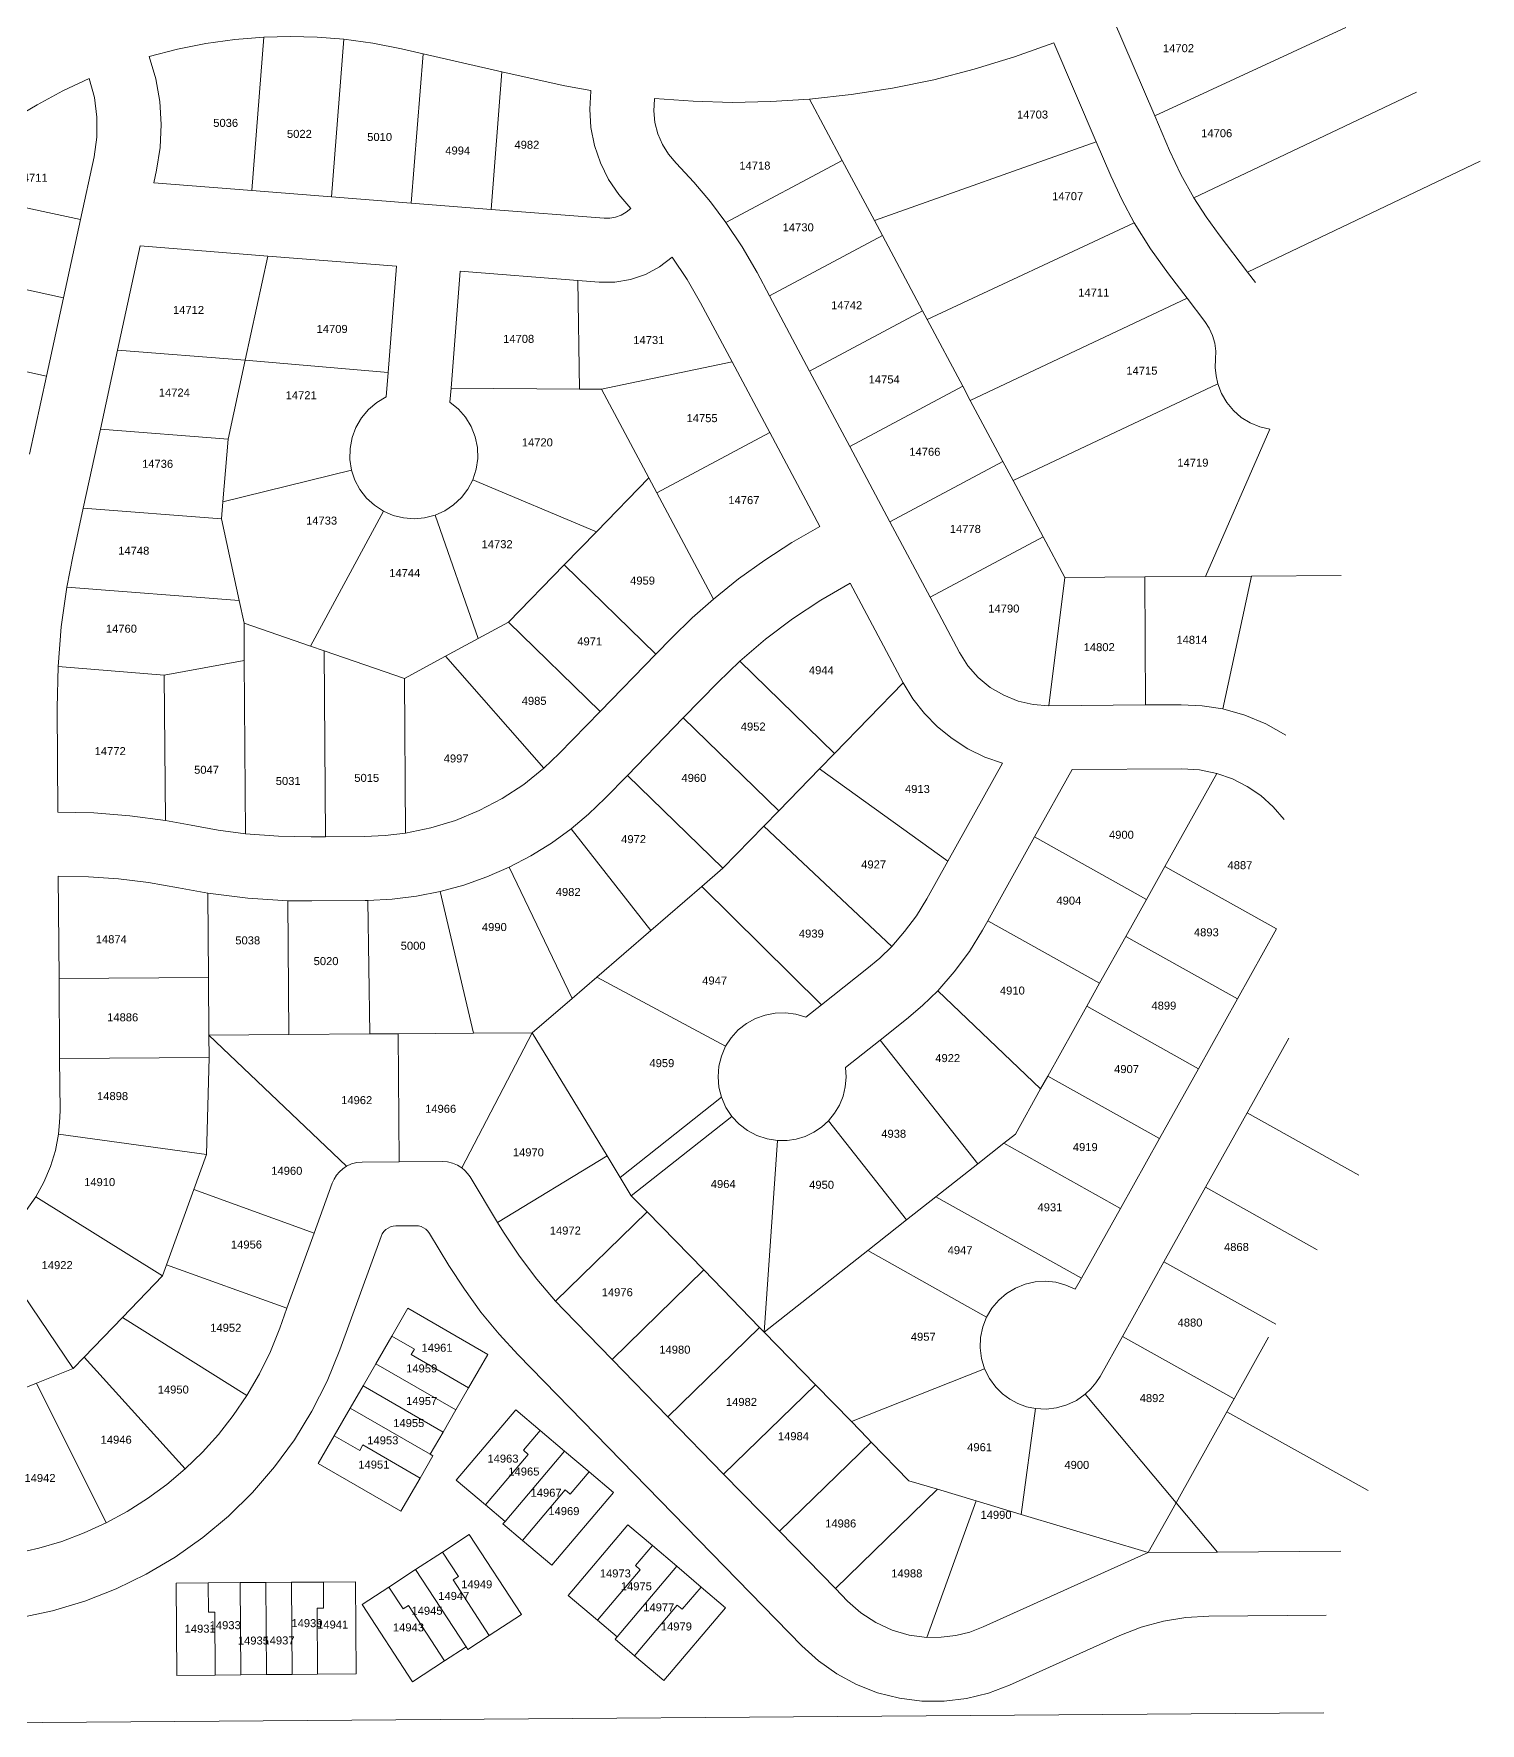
# Model space of a CAD drawing. Header units: feet. Extents: x 865220 to 2843432, y -2240498 to 970288.
# Drawn here: x 2841310 to 2842665, y 960609 to 962192 of the extents above; entities that cross this region are included whole.
import ezdxf
from ezdxf.enums import TextEntityAlignment as Align

# ---------------------------------------------------------------- set-up
doc = ezdxf.new("R2010")
doc.units = ezdxf.units.FT
doc.header["$LTSCALE"] = 0.015
doc.header["$MEASUREMENT"] = 0
doc.layers.add('Dakota County Addresses', color=7, linetype='Continuous')
doc.layers.add('Dakota County Parcels', color=7, linetype='Continuous')
doc.styles.add('Dimensions 100', font='arial.ttf')

# ---------------------------------------------------------------- blocks, each defined once
blk = doc.blocks.new('ACMAP_ANN_TEMPLATE_Dakota County Addresses')
at = {"layer": 'Dakota County Addresses', "style": 'Dimensions 100'}
blk.add_attdef('DakotaCountyAddress', text='', height=50, dxfattribs=at).set_placement((0, 0), align=Align.CENTER)

msp = doc.modelspace()

# ---------------------------------------------------------------- linework, layer by layer
at = {"layer": 'Dakota County Parcels', "lineweight": 5, "ltscale": 100}
for p, q in [((2842320.8, 962207.2), (2842360.3, 962115.3)), ((2841514.1, 962045.2), (2841525.4, 962188.9)), ((2841588.8, 962039.3), (2841600.4, 962186.9)), ((2842265.7, 962183.6), (2842305.5, 962090.8)), ((2842360.3, 962115.3), (2842539.3, 962198)), ((2841654.3, 962177.9), (2841674.6, 962173.2)), ((2841663.6, 962033.4), (2841674.6, 962173.2)), ((2841674.6, 962173.2), (2841748.5, 962156.4)), ((2841738.3, 962027.5), (2841748.5, 962156.4)), ((2841748.5, 962156.4), (2841783.4, 962148.5)), ((2841831.9, 962138.9), (2841831.9, 962138.4)), ((2842397, 962038.2), (2842605.7, 962137.3)), ((2841255.5, 962091.9), (2841313, 962125.4)), ((2841891.4, 962131.3), (2841891.4, 962130.8)), ((2842036.9, 962130.8), (2842067.5, 962073.4)), ((2842360.3, 962115.3), (2842374.3, 962082.7)), ((2842097.6, 962017), (2842305.5, 962090.8)), ((2842305.5, 962090.8), (2842319.1, 962059)), ((2841353.5, 962017.9), (2841366.3, 962076.8)), ((2841958.5, 962015.3), (2842067.5, 962073.4)), ((2842067.5, 962073.4), (2842097.6, 962017)), ((2842447.4, 961968.7), (2842665.4, 962072.6)), ((2841422.3, 962052.4), (2841424.9, 962064.1)), ((2841206.9, 962049.7), (2841353.5, 962017.9)), ((2841422.3, 962052.4), (2841514.1, 962045.2)), ((2841514.1, 962045.2), (2841588.8, 962039.3)), ((2841588.8, 962039.3), (2841663.6, 962033.4)), ((2841663.6, 962033.4), (2841738.3, 962027.5)), ((2841738.3, 962027.5), (2841844.2, 962019.2)), ((2841337.5, 961944.6), (2841353.5, 962017.9)), ((2842097.6, 962017), (2842105.1, 962002.9)), ((2842147, 961924.3), (2842341.2, 962014.8)), ((2841388.3, 961895.5), (2841409.5, 961993.2)), ((2841409.5, 961993.2), (2841529.1, 961983.8)), ((2841999.2, 961946.4), (2842105.1, 962002.9)), ((2842105.1, 962002.9), (2842142.8, 961932.3)), ((2842420.7, 962003.5), (2842447.4, 961968.7)), ((2841191, 961976.4), (2841337.5, 961944.6)), ((2841507.9, 961886.1), (2841529.1, 961983.8)), ((2841529.1, 961983.8), (2841649.7, 961974.3)), ((2841641.8, 961874.6), (2841649.7, 961974.3)), ((2841700.9, 961859.9), (2841709.5, 961969.6)), ((2841709.5, 961969.6), (2841819.5, 961960.9)), ((2841821.3, 961859), (2841819.5, 961960.9)), ((2841819.5, 961960.9), (2841839.5, 961959.4)), ((2841987.6, 961968.3), (2841999.2, 961946.4)), ((2842373.1, 961967), (2842390.6, 961944.2)), ((2842447.4, 961968.7), (2842454.9, 961959)), ((2841999.2, 961946.4), (2842036.9, 961875.8)), ((2841321.6, 961871.3), (2841337.5, 961944.6)), ((2841934.6, 961940), (2841964.2, 961884.6)), ((2842036.9, 961875.8), (2842142.8, 961932.3)), ((2842142.8, 961932.3), (2842147, 961924.3)), ((2842187.5, 961848.5), (2842390.6, 961944.2)), ((2842390.6, 961944.2), (2842407.3, 961922.5)), ((2842147, 961924.3), (2842180.4, 961861.7)), ((2841175.1, 961903.2), (2841321.6, 961871.3)), ((2841372.2, 961821.5), (2841388.3, 961895.5)), ((2841388.3, 961895.5), (2841507.9, 961886.1)), ((2841491.8, 961812.1), (2841507.9, 961886.1)), ((2841507.9, 961886.1), (2841641.8, 961874.6)), ((2841841.9, 961858.9), (2841964.2, 961884.6)), ((2841964.2, 961884.6), (2841999.5, 961818.4)), ((2841305.7, 961798), (2841321.6, 961871.3)), ((2841640, 961851.7), (2841641.8, 961874.6)), ((2842036.9, 961875.8), (2842074.5, 961805.2)), ((2841699.8, 961846.9), (2841700.9, 961859.9)), ((2841700.9, 961859.9), (2841821.3, 961859)), ((2841821.3, 961859), (2841841.9, 961858.9)), ((2841841.9, 961858.9), (2841886.3, 961775.8)), ((2842074.5, 961805.2), (2842180.4, 961861.7)), ((2842180.4, 961861.7), (2842187.5, 961848.5)), ((2842227.5, 961773.5), (2842419.5, 961864)), ((2842187.5, 961848.5), (2842218.1, 961791.1)), ((2841356.1, 961747.6), (2841372.2, 961821.5)), ((2841372.2, 961821.5), (2841491.8, 961812.1)), ((2841893.6, 961761.9), (2841999.5, 961818.4)), ((2841999.5, 961818.4), (2842046.6, 961730.2)), ((2842407.9, 961683.5), (2842468.1, 961821.6)), ((2841487, 961753.3), (2841491.8, 961812.1)), ((2842074.5, 961805.2), (2842112.2, 961734.7)), ((2842112.2, 961734.7), (2842218.1, 961791.1)), ((2842218.1, 961791.1), (2842227.5, 961773.5)), ((2841487, 961753.3), (2841607.6, 961783.1)), ((2841721.1, 961774.2), (2841837.1, 961725.3)), ((2841837.1, 961725.3), (2841886.3, 961775.8)), ((2841886.3, 961775.8), (2841893.6, 961761.9)), ((2842227.5, 961773.5), (2842255.7, 961720.5)), ((2841893.6, 961761.9), (2841946.8, 961662.3)), ((2841346.3, 961702.2), (2841356.1, 961747.6)), ((2841356.1, 961747.6), (2841485.7, 961737.4)), ((2841485.7, 961737.4), (2841487, 961753.3)), ((2841569, 961618.2), (2841637.4, 961744.7)), ((2841685.8, 961740.9), (2841726.4, 961625.4)), ((2841485.7, 961737.4), (2841502.2, 961660.9)), ((2841807, 961694.4), (2841837.1, 961725.3)), ((2842112.2, 961734.7), (2842149.8, 961664.1)), ((2842149.8, 961664.1), (2842255.7, 961720.5)), ((2842255.7, 961720.5), (2842276, 961682.5)), ((2841346.3, 961702.2), (2841340.7, 961673.6)), ((2841754.7, 961640.6), (2841807, 961694.4)), ((2841807, 961694.4), (2841892.9, 961610.7)), ((2842074.8, 961677.2), (2842124.6, 961583.9)), ((2842261.1, 961562.4), (2842276, 961682.5)), ((2842276, 961682.5), (2842351, 961683.1)), ((2842351, 961683.1), (2842407.9, 961683.5)), ((2842351.8, 961563.1), (2842351, 961683.1)), ((2842407.9, 961683.5), (2842450.9, 961683.8)), ((2842424.1, 961559.3), (2842450.9, 961683.8)), ((2842450.9, 961683.8), (2842534.9, 961684.4)), ((2841340.7, 961673.6), (2841502.2, 961660.9)), ((2841502.2, 961660.9), (2841506.8, 961639.7)), ((2842149.8, 961664.1), (2842177.5, 961612.2)), ((2841506.8, 961639.7), (2841569, 961618.2)), ((2841507, 961604.7), (2841506.8, 961639.7)), ((2841726.4, 961625.4), (2841754.7, 961640.6)), ((2841754.7, 961640.6), (2841840.6, 961556.9)), ((2841569, 961618.2), (2841582, 961613.8)), ((2841582, 961613.8), (2841657.1, 961587.9)), ((2841583.2, 961439.5), (2841582, 961613.8)), ((2841695.5, 961608.7), (2841726.4, 961625.4)), ((2841892.9, 961610.7), (2841907.8, 961625.9)), ((2841332.5, 961599), (2841331.6, 961560.5)), ((2841332.5, 961599), (2841432.1, 961591.1)), ((2841432.1, 961591.1), (2841507, 961604.7)), ((2841508.2, 961442.4), (2841507, 961604.7)), ((2841657.1, 961587.9), (2841695.5, 961608.7)), ((2841695.5, 961608.7), (2841787.7, 961503.7)), ((2841840.6, 961556.9), (2841892.9, 961610.7)), ((2841971.4, 961604), (2841950.8, 961584)), ((2841971.4, 961604), (2842060.1, 961517.6)), ((2841433.1, 961454.8), (2841432.1, 961591.1)), ((2841658.2, 961442.9), (2841657.1, 961587.9)), ((2841918.5, 961550.9), (2841950.8, 961584)), ((2842060.1, 961517.6), (2842124.6, 961583.9)), ((2841332.3, 961462.6), (2841331.6, 961560.5)), ((2841802.2, 961517.5), (2841840.6, 961556.9)), ((2841866.1, 961497.1), (2841918.5, 961550.9)), ((2841918.5, 961550.9), (2842007.9, 961463.8)), ((2842261.1, 961562.4), (2842351.8, 961563.1)), ((2842351.8, 961563.1), (2842385.2, 961563.3)), ((2841787.7, 961503.7), (2841802.2, 961517.5)), ((2842046.2, 961503.2), (2842060.1, 961517.6)), ((2842007.9, 961463.8), (2842046.2, 961503.2)), ((2842046.2, 961503.2), (2842166.4, 961416.8)), ((2842166.4, 961416.8), (2842217.6, 961508.5)), ((2842247.7, 961439.4), (2842283, 961502.6)), ((2842283, 961502.6), (2842385.7, 961503.3)), ((2841845.2, 961475.7), (2841866.1, 961497.1)), ((2841866.1, 961497.1), (2841955.7, 961410)), ((2842369.7, 961411.7), (2842418.4, 961499)), ((2841457.3, 961450.4), (2841433.1, 961454.8)), ((2841994, 961449.4), (2842007.9, 961463.8)), ((2841569.8, 961439.4), (2841583.2, 961439.5)), ((2841583.2, 961439.5), (2841619.8, 961439.7)), ((2841813.3, 961447), (2841888, 961351.6)), ((2841955.7, 961410), (2841994, 961449.4)), ((2841994, 961449.4), (2842113.8, 961336.8)), ((2842203.9, 961360.8), (2842247.7, 961439.4)), ((2842247.7, 961439.4), (2842352.5, 961380.9)), ((2841755.4, 961411), (2841814.4, 961288.1)), ((2841936, 961393), (2841955.7, 961410)), ((2842146.6, 961381.3), (2842166.4, 961416.8)), ((2842352.5, 961380.9), (2842369.7, 961411.7)), ((2842369.7, 961411.7), (2842474.4, 961353.2)), ((2841333.5, 961306.6), (2841332.7, 961402.6)), ((2841445.3, 961391.6), (2841472.9, 961386.6)), ((2841888, 961351.6), (2841936, 961393)), ((2841936, 961393), (2842048, 961282)), ((2841473.4, 961307.7), (2841472.9, 961386.6)), ((2841548.8, 961254.2), (2841547.9, 961379.6)), ((2841547.9, 961379.6), (2841570.3, 961379.4)), ((2841570.3, 961379.4), (2841620.3, 961379.7)), ((2841620.3, 961379.7), (2841622.9, 961379.8)), ((2841624.8, 961254.8), (2841622.9, 961379.8)), ((2841690.7, 961388.2), (2841722, 961255.5)), ((2842333.1, 961346.2), (2842352.5, 961380.9)), ((2842199, 961352.1), (2842203.9, 961360.8)), ((2842203.9, 961360.8), (2842308.6, 961302.4)), ((2841837.6, 961308.1), (2841888, 961351.6)), ((2842308.6, 961302.4), (2842333.1, 961346.2)), ((2842333.1, 961346.2), (2842437.9, 961287.7)), ((2842437.9, 961287.7), (2842474.4, 961353.2)), ((2842048, 961282), (2842090.6, 961315.7)), ((2841333.5, 961306.6), (2841473.4, 961307.7)), ((2841334, 961231.7), (2841333.5, 961306.6)), ((2841473.8, 961253.7), (2841473.4, 961307.7)), ((2841814.4, 961288.1), (2841837.6, 961308.1)), ((2841837.6, 961308.1), (2841958.2, 961243.2)), ((2842296.6, 961280.7), (2842308.6, 961302.4)), ((2841777, 961255.9), (2841814.4, 961288.1)), ((2842033.3, 961270.4), (2842048, 961282)), ((2842156.9, 961295.1), (2842253.2, 961203.2)), ((2842260, 961215.2), (2842296.6, 961280.7)), ((2842296.6, 961280.7), (2842401.3, 961222.2)), ((2842401.3, 961222.2), (2842437.9, 961287.7)), ((2842103.1, 961249.1), (2842127.8, 961268.6)), ((2841473.8, 961253.7), (2841548.8, 961254.2)), ((2841474, 961232.7), (2841473.8, 961253.7)), ((2841473.8, 961253.7), (2841602.9, 961130.8)), ((2841548.8, 961254.2), (2841624.8, 961254.8)), ((2841624.8, 961254.8), (2841651.3, 961255)), ((2841651.3, 961255), (2841722, 961255.5)), ((2841652.2, 961135), (2841651.3, 961255)), ((2841710.9, 961129.4), (2841777, 961255.9)), ((2841722, 961255.5), (2841777, 961255.9)), ((2841777, 961255.9), (2841847.1, 961140.5)), ((2842070.4, 961223.3), (2842103.1, 961249.1)), ((2842103.1, 961249.1), (2842194.5, 961133.2)), ((2842447, 961180.9), (2842486, 961250.8)), ((2841334, 961231.7), (2841474, 961232.7)), ((2841471.6, 961141.8), (2841474, 961232.7)), ((2841334.4, 961182.7), (2841334, 961231.7)), ((2842364.8, 961156.8), (2842401.3, 961222.2)), ((2842229.7, 961160.9), (2842253.2, 961203.2)), ((2842253.2, 961203.2), (2842260, 961215.2)), ((2842260, 961215.2), (2842364.8, 961156.8)), ((2841859.3, 961120.4), (2841954.3, 961195.4)), ((2841869.7, 961103.2), (2841963.9, 961177.5)), ((2842054.6, 961173.4), (2842127.8, 961080.6)), ((2842408, 961111.1), (2842447, 961180.9)), ((2842551.7, 961122.4), (2842447, 961180.9)), ((2841332.9, 961161), (2841471.6, 961141.8)), ((2841994.4, 960975.3), (2842006.9, 961154.8)), ((2842218.8, 961152.3), (2842229.7, 961160.9)), ((2842328.2, 961091.3), (2842364.8, 961156.8)), ((2841459.7, 961109), (2841471.6, 961141.8)), ((2841744.5, 961078.2), (2841847.1, 961140.5)), ((2841847.1, 961140.5), (2841859.3, 961120.4)), ((2842194.5, 961133.2), (2842218.8, 961152.3)), ((2842218.8, 961152.3), (2842328.2, 961091.3)), ((2841617.5, 961134.7), (2841652.2, 961135)), ((2841652.2, 961135), (2841692.8, 961135.3)), ((2842155.1, 961102.1), (2842194.5, 961133.2)), ((2841434.2, 961038.5), (2841459.7, 961109)), ((2841459.7, 961109), (2841572.5, 961068.2)), ((2841572.5, 961068.2), (2841589.5, 961115)), ((2841718.7, 961120.9), (2841744.5, 961078.2)), ((2841859.3, 961120.4), (2841869.7, 961103.2)), ((2842369, 961041.2), (2842408, 961111.1)), ((2842408, 961111.1), (2842512.7, 961052.6)), ((2841311.7, 961102.2), (2841430.5, 961028.2)), ((2841869.7, 961103.2), (2841884.6, 961088)), ((2842127.8, 961080.6), (2842155.1, 961102.1)), ((2842155.1, 961102.1), (2842291.7, 961025.8)), ((2842291.7, 961025.8), (2842328.2, 961091.3)), ((2841649.2, 961075), (2841667.7, 961075.1)), ((2841744.5, 961078.2), (2841750.1, 961069.1)), ((2841798.8, 961004.4), (2841884.6, 961088)), ((2841884.6, 961088), (2841937.6, 961033.6)), ((2842091.3, 961051.8), (2842127.8, 961080.6)), ((2841547, 960997.7), (2841572.5, 961068.2)), ((2841596.7, 960958.7), (2841635.2, 961065.1)), ((2841680.6, 961067.9), (2841698.8, 961037.9)), ((2841268.3, 961057.2), (2841346.6, 960941.2)), ((2841994.4, 960975.3), (2842091.3, 961051.8)), ((2842091.3, 961051.8), (2842202.8, 960989.5)), ((2841392.9, 960989.2), (2841430.5, 961028.2)), ((2841430.5, 961028.2), (2841434.2, 961038.5)), ((2841434.2, 961038.5), (2841547, 960997.7)), ((2841851.7, 960949.8), (2841937.6, 961033.6)), ((2841937.6, 961033.6), (2841989.9, 960979.8)), ((2842330, 960971.4), (2842369, 961041.2)), ((2842369, 961041.2), (2842473.7, 960982.7)), ((2842285.9, 961015.5), (2842291.7, 961025.8)), ((2841540.3, 960979.1), (2841547, 960997.7)), ((2841645.4, 960971.7), (2841660.4, 960997.7)), ((2841660.4, 960997.7), (2841735.3, 960954.5)), ((2841798.8, 961004.4), (2841806.8, 960995.9)), ((2841806.8, 960995.9), (2841851.7, 960949.8)), ((2841356.9, 960951.9), (2841392.9, 960989.2)), ((2841392.9, 960989.2), (2841509.4, 960915.9)), ((2841904, 960896.1), (2841989.9, 960979.8)), ((2841989.9, 960979.8), (2841994.4, 960975.3)), ((2841630.4, 960945.7), (2841645.4, 960971.7)), ((2841645.4, 960971.7), (2841666.6, 960959.5)), ((2841994.4, 960975.3), (2842042.3, 960926.1)), ((2842309.1, 960933.9), (2842330, 960971.4)), ((2842330, 960971.4), (2842434.8, 960912.9)), ((2842434.8, 960912.9), (2842467, 960970.7)), ((2841346.6, 960941.2), (2841356.9, 960951.9)), ((2841356.9, 960951.9), (2841451.7, 960847.1)), ((2841666.6, 960959.5), (2841663.6, 960954.3)), ((2841663.6, 960954.3), (2841717.3, 960923.3)), ((2841717.3, 960923.3), (2841735.3, 960954.5)), ((2841763.8, 960954), (2842029.5, 960681.4)), ((2841851.7, 960949.8), (2841904, 960896.1)), ((2841312.4, 960927.4), (2841346.6, 960941.2)), ((2841618.4, 960924.9), (2841630.4, 960945.7)), ((2841630.4, 960945.7), (2841705.3, 960902.5)), ((2842076.1, 960891.5), (2842200.9, 960941)), ((2841265.7, 960908.5), (2841312.4, 960927.4)), ((2841312.4, 960927.4), (2841377.6, 960796.6)), ((2841606.4, 960904.2), (2841618.4, 960924.9)), ((2841618.4, 960924.9), (2841693.3, 960881.7)), ((2841705.3, 960902.5), (2841717.3, 960923.3)), ((2841956.3, 960842.4), (2842042.3, 960926.1)), ((2842042.3, 960926.1), (2842076.1, 960891.5)), ((2842295.2, 960917.1), (2842380.4, 960815.5)), ((2841591.4, 960878.2), (2841606.4, 960904.2)), ((2841681.3, 960860.9), (2841606.4, 960904.2)), ((2841693.3, 960881.7), (2841705.3, 960902.5)), ((2841705.6, 960836.7), (2841761.5, 960902.7)), ((2841761.5, 960902.7), (2841784.4, 960883.3)), ((2842235, 960804.6), (2842248.5, 960903.7)), ((2842380.4, 960815.5), (2842428, 960900.8)), ((2842428, 960900.8), (2842434.8, 960912.9)), ((2842428, 960900.8), (2842560.2, 960827.1)), ((2841904, 960896.1), (2841956.3, 960842.4)), ((2842076.1, 960891.5), (2842091.2, 960876)), ((2841576.4, 960852.2), (2841591.4, 960878.2)), ((2841591.4, 960878.2), (2841615.2, 960864.4)), ((2841615.2, 960864.4), (2841618.2, 960869.6)), ((2841618.2, 960869.6), (2841671.9, 960838.6)), ((2841681.3, 960860.9), (2841693.3, 960881.7)), ((2841768.6, 960864.6), (2841784.4, 960883.3)), ((2841784.4, 960883.3), (2841807.3, 960863.9)), ((2842008.7, 960788.7), (2842094.6, 960872.4)), ((2842091.2, 960876), (2842094.6, 960872.4)), ((2842094.6, 960872.4), (2842130, 960836.1)), ((2841671.9, 960838.6), (2841683.9, 960859.4)), ((2841683.9, 960859.4), (2841681.3, 960860.9)), ((2841733.1, 960813.5), (2841773.1, 960860.8)), ((2841751.4, 960798), (2841807.3, 960863.9)), ((2841773.1, 960860.8), (2841768.6, 960864.6)), ((2841807.3, 960863.9), (2841830.2, 960844.6)), ((2841576.4, 960852.2), (2841653.9, 960807.5)), ((2841653.9, 960807.5), (2841671.9, 960838.6)), ((2841705.6, 960836.7), (2841733.1, 960813.5)), ((2841812.4, 960823.6), (2841830.2, 960844.6)), ((2841830.2, 960844.6), (2841853.1, 960825.2)), ((2841956.3, 960842.4), (2842008.7, 960788.7)), ((2841767.7, 960780.2), (2841807.8, 960827.5)), ((2841795.2, 960756.9), (2841853.1, 960825.2)), ((2841807.8, 960827.5), (2841812.4, 960823.6)), ((2842061, 960735), (2842156.6, 960828.1)), ((2842130, 960836.1), (2842156.6, 960828.1)), ((2842156.6, 960828.1), (2842193, 960817.2)), ((2841733.1, 960813.5), (2841751.4, 960798)), ((2842146.8, 960689.3), (2842193, 960817.2)), ((2842193, 960817.2), (2842235, 960804.6)), ((2842354.3, 960768.8), (2842380.4, 960815.5)), ((2842380.4, 960815.5), (2842419.1, 960769.3)), ((2841749.4, 960795.7), (2841751.4, 960798)), ((2841749.4, 960795.7), (2841767.7, 960780.2)), ((2841810.7, 960728.7), (2841866.6, 960794.7)), ((2841866.6, 960794.7), (2841889.5, 960775.3)), ((2842235, 960804.6), (2842354.3, 960768.8)), ((2841692.7, 960769.3), (2841717.8, 960785.8)), ((2841717.8, 960785.8), (2841766.8, 960710.9)), ((2841767.7, 960780.2), (2841795.2, 960756.9)), ((2841873.6, 960756.6), (2841889.5, 960775.3)), ((2841889.5, 960775.3), (2841912.4, 960755.9)), ((2842008.7, 960788.7), (2842061, 960735)), ((2841667.6, 960752.9), (2841692.7, 960769.3)), ((2841692.7, 960769.3), (2841707.8, 960746.3)), ((2842199.6, 960699.1), (2842354.3, 960768.8)), ((2842354.3, 960768.8), (2842419.1, 960769.3)), ((2842419.1, 960769.3), (2842534.7, 960770.2)), ((2841642.5, 960736.5), (2841667.6, 960752.9)), ((2841667.6, 960752.9), (2841714.9, 960680.5)), ((2841707.8, 960746.3), (2841702.7, 960743.1)), ((2841702.7, 960743.1), (2841736.7, 960691.2)), ((2841838.1, 960705.4), (2841878.2, 960752.7)), ((2841856.4, 960689.9), (2841912.4, 960755.9)), ((2841878.2, 960752.7), (2841873.6, 960756.6)), ((2841912.4, 960755.9), (2841935.2, 960736.5)), ((2841443.2, 960740.2), (2841473.2, 960740.4)), ((2841443.8, 960653.7), (2841443.2, 960740.2)), ((2841473.2, 960740.4), (2841503.2, 960740.7)), ((2841473.4, 960712.9), (2841473.2, 960740.4)), ((2841503.2, 960740.7), (2841527.2, 960740.8)), ((2841503.8, 960654.2), (2841503.2, 960740.7)), ((2841527.2, 960740.8), (2841551.2, 960741)), ((2841527.8, 960654.4), (2841527.2, 960740.8)), ((2841551.2, 960741), (2841581.2, 960741.2)), ((2841551.8, 960654.5), (2841551.2, 960741)), ((2841581.2, 960741.2), (2841611.2, 960741.5)), ((2841581.3, 960716.8), (2841581.2, 960741.2)), ((2841611.8, 960655), (2841611.2, 960741.5)), ((2841617.4, 960720.1), (2841642.5, 960736.5)), ((2841642.5, 960736.5), (2841655.9, 960716)), ((2841810.7, 960728.7), (2841838.1, 960705.4)), ((2841917.5, 960715.6), (2841935.2, 960736.5)), ((2841935.2, 960736.5), (2841958.1, 960717.1)), ((2842061, 960735), (2842072.5, 960723.2)), ((2841479.4, 960713), (2841473.4, 960712.9)), ((2841479.8, 960654), (2841479.4, 960713)), ((2841575.3, 960716.7), (2841581.3, 960716.8)), ((2841575.8, 960654.7), (2841575.3, 960716.7)), ((2841617.4, 960720.1), (2841664.7, 960647.7)), ((2841655.9, 960716), (2841660.9, 960719.3)), ((2841660.9, 960719.3), (2841694.8, 960667.4)), ((2841736.7, 960691.2), (2841766.8, 960710.9)), ((2841872.8, 960672.1), (2841912.9, 960719.4)), ((2841900.3, 960648.9), (2841958.1, 960717.1)), ((2841912.9, 960719.4), (2841917.5, 960715.6)), ((2842411.1, 960709.3), (2842521, 960710.1)), ((2841838.1, 960705.4), (2841856.4, 960689.9)), ((2841694.8, 960667.4), (2841714.9, 960680.5)), ((2841714.9, 960680.5), (2841716.6, 960678)), ((2841716.6, 960678), (2841736.7, 960691.2)), ((2841854.5, 960687.6), (2841856.4, 960689.9)), ((2841854.5, 960687.6), (2841872.8, 960672.1)), ((2842224.2, 960644.4), (2842327.6, 960691)), ((2841664.7, 960647.7), (2841694.8, 960667.4)), ((2841872.8, 960672.1), (2841900.3, 960648.9)), ((2841443.8, 960653.7), (2841479.8, 960654)), ((2841479.8, 960654), (2841503.8, 960654.2)), ((2841503.8, 960654.2), (2841527.8, 960654.4)), ((2841527.8, 960654.4), (2841551.8, 960654.5)), ((2841551.8, 960654.5), (2841575.8, 960654.7)), ((2841575.8, 960654.7), (2841611.8, 960655)), ((2841221.2, 960608.9), (2842518.9, 960618.7))]:
    msp.add_line(p, q, dxfattribs=at)
for points in [[(2841525.4, 962188.9), (2841498.2, 962186.7), (2841471.1, 962182.9), (2841444.4, 962177.5), (2841418, 962170.6)], [(2841600.4, 962186.9), (2841575.5, 962188.9), (2841550.4, 962189.6), (2841525.4, 962188.9)], [(2841654.3, 962177.9), (2841627.5, 962183.1), (2841600.4, 962186.9)], [(2842036.9, 962130.8), (2842075.9, 962135), (2842114.7, 962141.1), (2842153.2, 962149), (2842191.2, 962158.8), (2842228.8, 962170.3), (2842265.7, 962183.6)], [(2841424.9, 962064.1), (2841428.3, 962085.4), (2841429.3, 962107), (2841427.9, 962128.6), (2841424.1, 962149.9), (2841418, 962170.6)], [(2841361.6, 962150.1), (2841336.9, 962138.5), (2841313, 962125.4)], [(2841366.3, 962076.8), (2841368.9, 962095.2), (2841369, 962113.8), (2841366.6, 962132.2), (2841361.6, 962150.1)], [(2841783.4, 962148.5), (2841807.6, 962143.4), (2841831.9, 962138.9)], [(2841831.9, 962138.4), (2841830.8, 962121.3), (2841831.9, 962104.1), (2841835.3, 962087.3), (2841840.8, 962071), (2841848.4, 962055.6), (2841858, 962041.3), (2841869.3, 962028.4)], [(2841891.4, 962130.8), (2841890.8, 962119.9), (2841891.9, 962109), (2841894.6, 962098.4), (2841898.9, 962088.3), (2841904.7, 962079.1), (2841911.8, 962070.8)], [(2841891.4, 962131.3), (2841927.8, 962128.8), (2841964.2, 962127.8), (2842000.6, 962128.5), (2842036.9, 962130.8)], [(2842374.3, 962082.7), (2842384.9, 962060.1), (2842397, 962038.2)], [(2841958.5, 962015.3), (2841944, 962034.7), (2841928.4, 962053.1), (2841911.8, 962070.8)], [(2842319.1, 962059), (2842329.6, 962036.6), (2842341.2, 962014.8)], [(2841844.2, 962019.2), (2841849.7, 962019.2), (2841855.1, 962020.2), (2841860.3, 962022.1), (2841865.1, 962024.9), (2841869.3, 962028.4)], [(2842397, 962038.2), (2842408.4, 962020.5), (2842420.7, 962003.5)], [(2841987.6, 961968.3), (2841973.8, 961992.3), (2841958.5, 962015.3)], [(2842341.2, 962014.8), (2842356.4, 961990.4), (2842373.1, 961967)], [(2841839.5, 961959.4), (2841854.4, 961959.4), (2841869, 961961.8), (2841883.1, 961966.6), (2841896.3, 961973.6), (2841908.1, 961982.6)], [(2841934.6, 961940), (2841922.1, 961961.8), (2841908.1, 961982.6)], [(2842417.4, 961887), (2842417.6, 961894.5), (2842416.6, 961902), (2842414.6, 961909.3), (2842411.4, 961916.1), (2842407.3, 961922.5)], [(2842417.4, 961887), (2842417.1, 961879.2), (2842417.8, 961871.5), (2842419.5, 961864)], [(2841640, 961851.7), (2841631.2, 961846.5), (2841623.4, 961839.9), (2841616.8, 961832), (2841611.6, 961823.2), (2841608.1, 961813.6), (2841606.2, 961803.5), (2841606, 961793.2), (2841607.6, 961783.1)], [(2842419.5, 961864), (2842423, 961854.9), (2842427.9, 961846.5), (2842434.1, 961839), (2842441.4, 961832.6), (2842449.7, 961827.5), (2842458.7, 961823.8), (2842468.1, 961821.6)], [(2841721.1, 961774.2), (2841724.3, 961783.9), (2841725.8, 961794.1), (2841725.5, 961804.3), (2841723.4, 961814.4), (2841719.7, 961823.9), (2841714.5, 961832.7), (2841707.8, 961840.4), (2841699.8, 961846.9)], [(2841607.6, 961783.1), (2841610.8, 961773.7), (2841615.5, 961764.9), (2841621.7, 961757), (2841629, 961750.2), (2841637.4, 961744.7)], [(2841685.8, 961740.9), (2841694.9, 961745), (2841703.2, 961750.5), (2841710.5, 961757.4), (2841716.5, 961765.3), (2841721.1, 961774.2)], [(2841637.4, 961744.7), (2841646.5, 961740.7), (2841656.2, 961738.3), (2841666.2, 961737.5), (2841676.1, 961738.4), (2841685.8, 961740.9)], [(2842046.6, 961730.2), (2842020.3, 961715.2), (2841994.9, 961698.9), (2841970.3, 961681.3), (2841946.8, 961662.3)], [(2842074.8, 961677.2), (2842047.3, 961661.4), (2842020.8, 961643.9), (2841995.4, 961624.7), (2841971.4, 961604)], [(2841340.7, 961673.6), (2841335.5, 961636.4), (2841332.5, 961599)], [(2841946.8, 961662.3), (2841926.9, 961644.6), (2841907.8, 961625.9)], [(2842177.5, 961612.2), (2842185.3, 961599.9), (2842195, 961588.9), (2842206.2, 961579.6), (2842218.8, 961572.2), (2842232.3, 961566.7), (2842246.5, 961563.5), (2842261.1, 961562.4)], [(2842124.6, 961583.9), (2842133.7, 961568.9), (2842144.5, 961555.1), (2842156.8, 961542.5), (2842170.4, 961531.5), (2842185.2, 961522), (2842201, 961514.3), (2842217.6, 961508.5)], [(2842424.1, 961559.3), (2842404.8, 961562.4), (2842385.2, 961563.3)], [(2842483.3, 961534.9), (2842464.6, 961545.4), (2842444.8, 961553.6), (2842424.1, 961559.3)], [(2841658.2, 961442.9), (2841681.9, 961447.8), (2841705, 961454.9), (2841727.3, 961464.1), (2841748.6, 961475.4), (2841768.9, 961488.7), (2841787.7, 961503.7)], [(2842418.4, 961499), (2842402.2, 961502.3), (2842385.7, 961503.3)], [(2842481.5, 961455.9), (2842471.4, 961467.7), (2842459.8, 961478.1), (2842446.9, 961486.8), (2842433.1, 961493.9), (2842418.4, 961499)], [(2841813.3, 961447), (2841829.7, 961460.8), (2841845.2, 961475.7)], [(2841433.1, 961454.8), (2841399.7, 961459.3), (2841366, 961461.9), (2841332.3, 961462.6)], [(2841457.3, 961450.4), (2841482.7, 961445.8), (2841508.2, 961442.4)], [(2841508.2, 961442.4), (2841539, 961440), (2841569.8, 961439.4)], [(2841619.8, 961439.7), (2841639.1, 961440.6), (2841658.2, 961442.9)], [(2841755.4, 961411), (2841775.5, 961421.6), (2841794.9, 961433.7), (2841813.3, 961447)], [(2841690.7, 961388.2), (2841712.8, 961394.3), (2841734.4, 961401.9), (2841755.4, 961411)], [(2841445.3, 961391.6), (2841417.4, 961396.6), (2841389.3, 961400.1), (2841361.1, 961402.1), (2841332.7, 961402.6)], [(2841472.9, 961386.6), (2841510.3, 961382), (2841547.9, 961379.6)], [(2841622.9, 961379.8), (2841645.7, 961381), (2841668.4, 961383.8), (2841690.7, 961388.2)], [(2842113.8, 961336.8), (2842125.9, 961350.7), (2842136.9, 961365.6), (2842146.6, 961381.3)], [(2842156.9, 961295.1), (2842172.5, 961312.9), (2842186.6, 961331.9), (2842199, 961352.1)], [(2842090.6, 961315.7), (2842102.6, 961325.8), (2842113.8, 961336.8)], [(2842127.8, 961268.6), (2842142.8, 961281.3), (2842156.9, 961295.1)], [(2842033.3, 961270.4), (2842024, 961273.3), (2842014.4, 961274.6), (2842004.7, 961274.4), (2841995.2, 961272.5), (2841986.1, 961269.2), (2841977.6, 961264.5), (2841970, 961258.5), (2841963.5, 961251.3), (2841958.2, 961243.2)], [(2841958.2, 961243.2), (2841954.3, 961234.1), (2841951.9, 961224.6), (2841951.1, 961214.7), (2841951.9, 961204.9), (2841954.3, 961195.4)], [(2842054.6, 961173.4), (2842060.3, 961180.4), (2842064.9, 961188.2), (2842068.2, 961196.6), (2842070.3, 961205.3), (2842071, 961214.3), (2842070.4, 961223.3)], [(2841954.3, 961195.4), (2841958.3, 961186), (2841963.9, 961177.5)], [(2841332.9, 961161), (2841334, 961171.8), (2841334.4, 961182.7)], [(2841963.9, 961177.5), (2841970.8, 961170.2), (2841978.7, 961164.2), (2841987.5, 961159.5), (2841997, 961156.4), (2842006.9, 961154.8)], [(2842006.9, 961154.8), (2842015.7, 961154.9), (2842024.4, 961156.2), (2842032.8, 961158.8), (2842040.8, 961162.6), (2842048.1, 961167.5), (2842054.6, 961173.4)], [(2841311.7, 961102.2), (2841319.3, 961116), (2841325.4, 961130.5), (2841330, 961145.5), (2841332.9, 961161)], [(2841602.9, 961130.8), (2841599.4, 961128.5), (2841596.2, 961125.7), (2841593.5, 961122.4), (2841591.2, 961118.8), (2841589.5, 961115)], [(2841617.5, 961134.7), (2841612.4, 961134.3), (2841607.5, 961133), (2841602.9, 961130.8)], [(2841710.9, 961129.4), (2841706.8, 961131.9), (2841702.3, 961133.8), (2841697.6, 961134.9), (2841692.8, 961135.3)], [(2841718.7, 961120.9), (2841716.4, 961124), (2841713.9, 961126.9), (2841710.9, 961129.4)], [(2841268.3, 961057.2), (2841280.9, 961066.7), (2841292.3, 961077.5), (2841302.7, 961089.3), (2841311.7, 961102.2)], [(2841649.2, 961075), (2841646.6, 961074.7), (2841644.1, 961074), (2841641.8, 961072.9), (2841639.7, 961071.4), (2841637.8, 961069.6), (2841636.3, 961067.5), (2841635.2, 961065.1)], [(2841680.6, 961067.9), (2841679.1, 961070), (2841677.2, 961071.8), (2841675.1, 961073.2), (2841672.8, 961074.3), (2841670.3, 961074.9), (2841667.7, 961075.1)], [(2841750.1, 961069.1), (2841764.9, 961046.5), (2841781.1, 961024.9), (2841798.8, 961004.4)], [(2841698.8, 961037.9), (2841713.3, 961015.6), (2841728.9, 960994.2), (2841745.8, 960973.6), (2841763.8, 960954)], [(2842285.9, 961015.5), (2842277.1, 961019.5), (2842267.7, 961022.1), (2842258, 961023.1), (2842248.3, 961022.5), (2842238.8, 961020.4), (2842229.8, 961016.7), (2842221.4, 961011.7), (2842214.1, 961005.3), (2842207.8, 960997.9), (2842202.8, 960989.5)], [(2841509.4, 960915.9), (2841521.2, 960936.2), (2841531.5, 960957.3), (2841540.3, 960979.1)], [(2842202.8, 960989.5), (2842199.2, 960980.2), (2842197.1, 960970.4), (2842196.8, 960960.5), (2842198, 960950.6), (2842200.9, 960941)], [(2841233.7, 960702), (2841265.2, 960703.5), (2841296.4, 960707.6), (2841327.3, 960714.2), (2841357.5, 960723.2), (2841386.9, 960734.7), (2841415.2, 960748.5), (2841442.4, 960764.6), (2841468.1, 960782.8), (2841492.3, 960803), (2841514.8, 960825.2), (2841535.4, 960849), (2841554, 960874.5), (2841570.5, 960901.4), (2841584.8, 960929.5), (2841596.7, 960958.7)], [(2842200.9, 960941), (2842205.5, 960931.9), (2842211.5, 960923.7)], [(2842295.2, 960917.1), (2842300.5, 960922.1), (2842305.1, 960927.8), (2842309.1, 960933.9)], [(2841451.7, 960847.1), (2841467.8, 960862.8), (2841482.9, 960879.5), (2841496.7, 960897.2), (2841509.4, 960915.9)], [(2842211.5, 960923.7), (2842217.6, 960917.6), (2842224.5, 960912.5), (2842232.1, 960908.4), (2842240.1, 960905.5), (2842248.5, 960903.7)], [(2842248.5, 960903.7), (2842258.5, 960903.2), (2842268.4, 960904.3), (2842278, 960907.1), (2842287.1, 960911.4), (2842295.2, 960917.1)], [(2841377.6, 960796.6), (2841397.4, 960807.3), (2841416.4, 960819.3), (2841434.5, 960832.6), (2841451.7, 960847.1)], [(2841292.6, 960767.9), (2841314.5, 960772.8), (2841336.1, 960779.3), (2841357.1, 960787.2), (2841377.6, 960796.6)], [(2842072.5, 960723.2), (2842085, 960712.2), (2842099, 960703.1), (2842114.2, 960696.1), (2842130.2, 960691.5), (2842146.8, 960689.3)], [(2842146.8, 960689.3), (2842160.3, 960689.4), (2842173.8, 960691), (2842186.9, 960694.3), (2842199.6, 960699.1)], [(2842411.1, 960709.3), (2842389.6, 960708), (2842368.4, 960704.5), (2842347.7, 960698.8), (2842327.6, 960691)], [(2842029.5, 960681.4), (2842045.1, 960667.2), (2842062.3, 960655), (2842080.9, 960645), (2842100.6, 960637.4), (2842121, 960632.2), (2842142, 960629.5), (2842163.1, 960629.4), (2842184, 960631.9), (2842204.5, 960636.9), (2842224.2, 960644.4)]]:
    msp.add_lwpolyline(points, dxfattribs=at)

# ---------------------------------------------------------------- block references
at = {"layer": 'Dakota County Addresses', "lineweight": 5, "ltscale": 100, "xscale": 0.15, "yscale": 0.15, "zscale": 0.15}
for p, values in [((2842382.6, 962174.8), {'DakotaCountyAddress': '14702'}), ((2842245.8, 962112.6), {'DakotaCountyAddress': '14703'}), ((2841489.6, 962104.8), {'DakotaCountyAddress': '5036'}), ((2841558.7, 962094.5), {'DakotaCountyAddress': '5022'}), ((2841633.9, 962091.6), {'DakotaCountyAddress': '5010'}), ((2841771.9, 962084.3), {'DakotaCountyAddress': '4982'}), ((2842418.4, 962095.1), {'DakotaCountyAddress': '14706'}), ((2841707.1, 962078.9), {'DakotaCountyAddress': '4994'}), ((2841985.6, 962064.8), {'DakotaCountyAddress': '14718'}), ((2841308.2, 962053.4), {'DakotaCountyAddress': '14711'}), ((2842278.7, 962036.1), {'DakotaCountyAddress': '14707'}), ((2842026.2, 962006.9), {'DakotaCountyAddress': '14730'}), ((2842303.2, 961945.8), {'DakotaCountyAddress': '14711'}), ((2841454.8, 961929.5), {'DakotaCountyAddress': '14712'}), ((2842071.6, 961933.9), {'DakotaCountyAddress': '14742'}), ((2841589.4, 961911.7), {'DakotaCountyAddress': '14709'}), ((2841764.2, 961902.4), {'DakotaCountyAddress': '14708'}), ((2841886.2, 961901.3), {'DakotaCountyAddress': '14731'}), ((2842106.8, 961864.4), {'DakotaCountyAddress': '14754'}), ((2842348.3, 961872.6), {'DakotaCountyAddress': '14715'}), ((2841441.5, 961852.1), {'DakotaCountyAddress': '14724'}), ((2841560.4, 961849.6), {'DakotaCountyAddress': '14721'}), ((2841936.1, 961828.1), {'DakotaCountyAddress': '14755'}), ((2841781.7, 961805.4), {'DakotaCountyAddress': '14720'}), ((2842144.9, 961796.6), {'DakotaCountyAddress': '14766'}), ((2841425.8, 961785.3), {'DakotaCountyAddress': '14736'}), ((2842396.1, 961786.4), {'DakotaCountyAddress': '14719'}), ((2841975.3, 961751.3), {'DakotaCountyAddress': '14767'}), ((2841579.5, 961732.1), {'DakotaCountyAddress': '14733'}), ((2842182.8, 961724.3), {'DakotaCountyAddress': '14778'}), ((2841403.5, 961703.9), {'DakotaCountyAddress': '14748'}), ((2841744, 961710), {'DakotaCountyAddress': '14732'}), ((2841657.4, 961682.9), {'DakotaCountyAddress': '14744'}), ((2841880.3, 961675.9), {'DakotaCountyAddress': '4959'}), ((2842218.9, 961649.7), {'DakotaCountyAddress': '14790'}), ((2841391.9, 961630.8), {'DakotaCountyAddress': '14760'}), ((2841830.8, 961618.9), {'DakotaCountyAddress': '4971'}), ((2842308.3, 961613.5), {'DakotaCountyAddress': '14802'}), ((2842395.2, 961620.4), {'DakotaCountyAddress': '14814'}), ((2842047.9, 961591.9), {'DakotaCountyAddress': '4944'}), ((2841778.7, 961563.2), {'DakotaCountyAddress': '4985'}), ((2841984, 961539.1), {'DakotaCountyAddress': '4952'}), ((2841381.4, 961516.1), {'DakotaCountyAddress': '14772'}), ((2841471.7, 961498.6), {'DakotaCountyAddress': '5047'}), ((2841705.6, 961509.2), {'DakotaCountyAddress': '4997'}), ((2841548.2, 961488.1), {'DakotaCountyAddress': '5031'}), ((2841621.8, 961491), {'DakotaCountyAddress': '5015'}), ((2841928.4, 961491), {'DakotaCountyAddress': '4960'}), ((2842137.9, 961480.6), {'DakotaCountyAddress': '4913'}), ((2841871.9, 961433.6), {'DakotaCountyAddress': '4972'}), ((2842329.1, 961437.7), {'DakotaCountyAddress': '4900'}), ((2842096.9, 961409.9), {'DakotaCountyAddress': '4927'}), ((2842440.2, 961409.2), {'DakotaCountyAddress': '4887'}), ((2841810.6, 961384.1), {'DakotaCountyAddress': '4982'}), ((2842279.8, 961376), {'DakotaCountyAddress': '4904'}), ((2841382.4, 961339.8), {'DakotaCountyAddress': '14874'}), ((2841510.3, 961338.7), {'DakotaCountyAddress': '5038'}), ((2841741.4, 961351.2), {'DakotaCountyAddress': '4990'}), ((2842038.5, 961345.1), {'DakotaCountyAddress': '4939'}), ((2842408.7, 961346.3), {'DakotaCountyAddress': '4893'}), ((2841665.3, 961333.7), {'DakotaCountyAddress': '5000'}), ((2841583.7, 961319.3), {'DakotaCountyAddress': '5020'}), ((2841947.9, 961301.1), {'DakotaCountyAddress': '4947'}), ((2842226.9, 961291.7), {'DakotaCountyAddress': '4910'}), ((2842368.9, 961277.6), {'DakotaCountyAddress': '4899'}), ((2841393.1, 961266.6), {'DakotaCountyAddress': '14886'}), ((2842166.3, 961228.4), {'DakotaCountyAddress': '4922'}), ((2841898.4, 961223.7), {'DakotaCountyAddress': '4959'}), ((2842333.9, 961218.1), {'DakotaCountyAddress': '4907'}), ((2841383.6, 961192.8), {'DakotaCountyAddress': '14898'}), ((2841612.4, 961189), {'DakotaCountyAddress': '14962'}), ((2841691.1, 961180.9), {'DakotaCountyAddress': '14966'}), ((2842115.7, 961157.5), {'DakotaCountyAddress': '4938'}), ((2841773.3, 961140.1), {'DakotaCountyAddress': '14970'}), ((2842295.2, 961145), {'DakotaCountyAddress': '4919'}), ((2841546.9, 961122.8), {'DakotaCountyAddress': '14960'}), ((2841371.5, 961112.2), {'DakotaCountyAddress': '14910'}), ((2841955.9, 961110.4), {'DakotaCountyAddress': '4964'}), ((2842048.1, 961109.7), {'DakotaCountyAddress': '4950'}), ((2842262.1, 961088.6), {'DakotaCountyAddress': '4931'}), ((2841807.9, 961066.8), {'DakotaCountyAddress': '14972'}), ((2841509.1, 961053.7), {'DakotaCountyAddress': '14956'}), ((2842436.9, 961051.4), {'DakotaCountyAddress': '4868'}), ((2842177.9, 961048.4), {'DakotaCountyAddress': '4947'}), ((2841331.7, 961034.4), {'DakotaCountyAddress': '14922'}), ((2841856.6, 961009), {'DakotaCountyAddress': '14976'}), ((2841489.7, 960975.7), {'DakotaCountyAddress': '14952'}), ((2842393.4, 960980.6), {'DakotaCountyAddress': '4880'}), ((2841687.7, 960957), {'DakotaCountyAddress': '14961'}), ((2842143.4, 960967.3), {'DakotaCountyAddress': '4957'}), ((2841910.6, 960955.2), {'DakotaCountyAddress': '14980'}), ((2841673.3, 960937.6), {'DakotaCountyAddress': '14959'}), ((2841440.5, 960917.8), {'DakotaCountyAddress': '14950'}), ((2842357.9, 960909.8), {'DakotaCountyAddress': '4892'}), ((2841673.3, 960907.1), {'DakotaCountyAddress': '14957'}), ((2841973, 960906.2), {'DakotaCountyAddress': '14982'}), ((2841661.2, 960886.4), {'DakotaCountyAddress': '14955'}), ((2841387, 960870.8), {'DakotaCountyAddress': '14946'}), ((2841636.9, 960870.2), {'DakotaCountyAddress': '14953'}), ((2842021.7, 960874.1), {'DakotaCountyAddress': '14984'}), ((2842196.2, 960863.8), {'DakotaCountyAddress': '4961'}), ((2841628.5, 960847.5), {'DakotaCountyAddress': '14951'}), ((2841749.5, 960853.1), {'DakotaCountyAddress': '14963'}), ((2842287.3, 960847.2), {'DakotaCountyAddress': '4900'}), ((2841315.6, 960834.9), {'DakotaCountyAddress': '14942'}), ((2841769.1, 960841), {'DakotaCountyAddress': '14965'}), ((2841789.9, 960821.1), {'DakotaCountyAddress': '14967'}), ((2841806.6, 960803.9), {'DakotaCountyAddress': '14969'}), ((2842211.6, 960800.4), {'DakotaCountyAddress': '14990'}), ((2842066, 960792.3), {'DakotaCountyAddress': '14986'}), ((2841724.9, 960735.3), {'DakotaCountyAddress': '14949'}), ((2841854.8, 960745.5), {'DakotaCountyAddress': '14973'}), ((2842128, 960745.5), {'DakotaCountyAddress': '14988'}), ((2841703.4, 960724.4), {'DakotaCountyAddress': '14947'}), ((2841874.5, 960733.4), {'DakotaCountyAddress': '14975'}), ((2841678.3, 960710.5), {'DakotaCountyAddress': '14945'}), ((2841895.5, 960713.7), {'DakotaCountyAddress': '14977'}), ((2841465.7, 960693.7), {'DakotaCountyAddress': '14931'}), ((2841489.2, 960697), {'DakotaCountyAddress': '14933'}), ((2841565.8, 960698.9), {'DakotaCountyAddress': '14939'}), ((2841589.9, 960697.6), {'DakotaCountyAddress': '14941'}), ((2841660.9, 960694.9), {'DakotaCountyAddress': '14943'}), ((2841912, 960695.8), {'DakotaCountyAddress': '14979'}), ((2841515.6, 960682.6), {'DakotaCountyAddress': '14935'}), ((2841539.6, 960682.7), {'DakotaCountyAddress': '14937'})]:
    msp.add_blockref('ACMAP_ANN_TEMPLATE_Dakota County Addresses', p, dxfattribs=at).add_auto_attribs(values)

doc.saveas('drawing.dxf')
